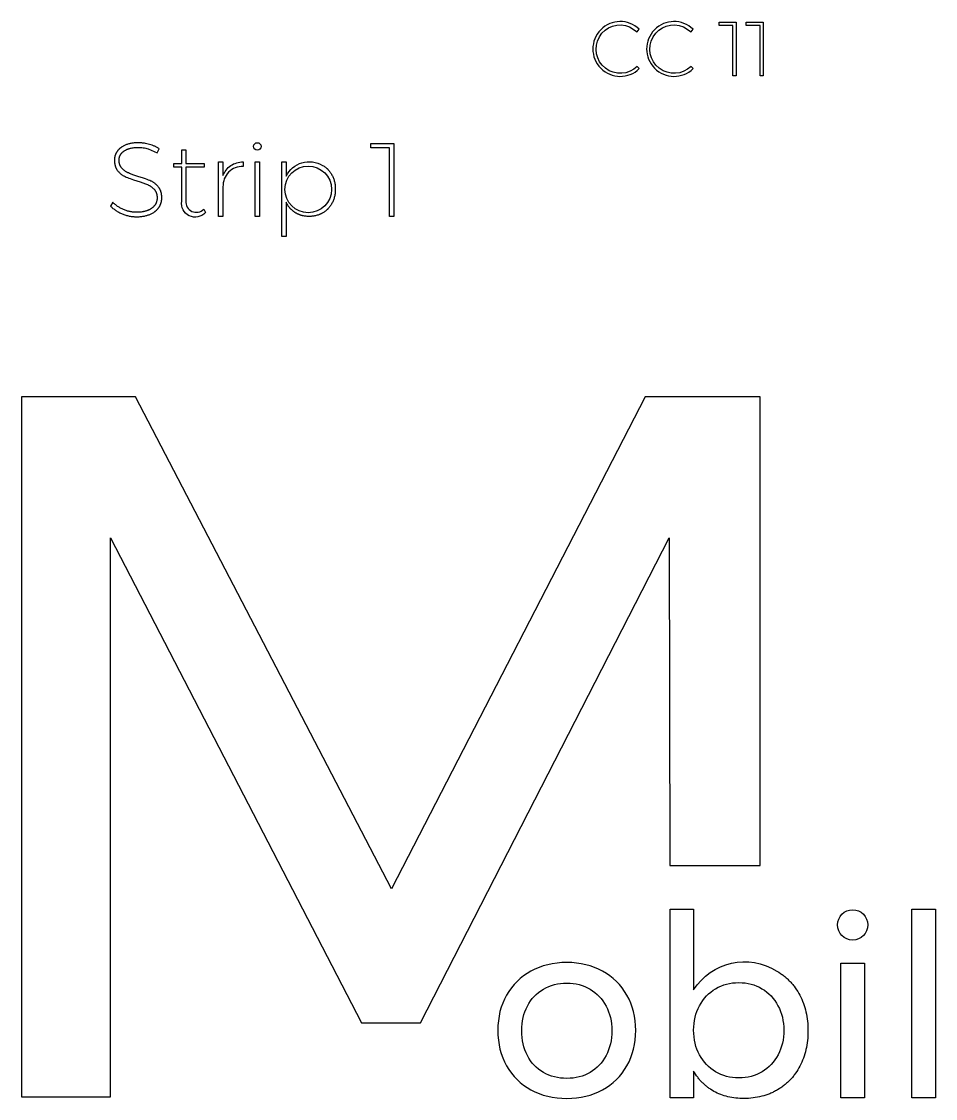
# Model space of a CAD drawing. Header units: millimetres. Extents: x -1043 to -744, y -1370 to -1206.
# Drawn here: x -984.04 to -946.64, y -1335.08 to -1291.02 of the extents above; entities that cross this region are included whole.
import ezdxf

# ---------------------------------------------------------------- set-up
doc = ezdxf.new("R2010")
doc.units = ezdxf.units.MM
doc.header["$MEASUREMENT"] = 0
doc.layers.add('Electronics$ENGRAVE1', color=5, linetype='Continuous', true_color=0x0000ff)

msp = doc.modelspace()

# ---------------------------------------------------------------- linework, layer by layer
at = {"layer": 'Electronics$ENGRAVE1'}
for points in [[(-959.155, -1291.236), (-958.839, -1291.437), (-958.76, -1291.337, 2.359226), (-958.757, -1292.948), (-958.839, -1292.857, -1.864699)], [(-956.955, -1291.236), (-956.639, -1291.437), (-956.56, -1291.337, 2.359226), (-956.557, -1292.948), (-956.639, -1292.857, -1.864699)], [(-976.513, -1298.837, -0.750475), (-977.482, -1298.376), (-977.482, -1296.977), (-977.806, -1296.977), (-977.806, -1296.823), (-977.482, -1296.823), (-977.482, -1296.273), (-977.311, -1296.273), (-977.311, -1296.823), (-976.556, -1296.823), (-976.556, -1296.977), (-977.311, -1296.977), (-977.311, -1298.355, 0.724121), (-976.581, -1298.692)], [(-975.474, -1296.915, -0.144787), (-974.964, -1296.763), (-974.964, -1296.947, 0.435043), (-975.792, -1297.787), (-975.792, -1298.991), (-975.971, -1298.991), (-975.971, -1296.768), (-975.792, -1296.768), (-975.792, -1297.327, -0.153652)], [(-971.714, -1296.906), (-971.684, -1296.925), (-971.655, -1296.944), (-971.626, -1296.964), (-971.599, -1296.985), (-971.585, -1296.995), (-971.572, -1297.006), (-971.559, -1297.018), (-971.546, -1297.029), (-971.533, -1297.041), (-971.521, -1297.053), (-971.508, -1297.065), (-971.496, -1297.077), (-971.484, -1297.089), (-971.473, -1297.102), (-971.461, -1297.115), (-971.45, -1297.128), (-971.428, -1297.155), (-971.408, -1297.183), (-971.387, -1297.212), (-971.368, -1297.241), (-971.35, -1297.272), (-971.332, -1297.303), (-971.316, -1297.335), (-971.3, -1297.368), (-971.286, -1297.401), (-971.273, -1297.434), (-971.26, -1297.469), (-971.249, -1297.503), (-971.239, -1297.539), (-971.23, -1297.575), (-971.222, -1297.611), (-971.215, -1297.648), (-971.209, -1297.685), (-971.204, -1297.724), (-971.201, -1297.762), (-971.198, -1297.801), (-971.196, -1297.841), (-971.196, -1297.881), (-971.196, -1297.921), (-971.198, -1297.96), (-971.201, -1297.999), (-971.204, -1298.037), (-971.209, -1298.075), (-971.215, -1298.112), (-971.222, -1298.149), (-971.23, -1298.185), (-971.239, -1298.22), (-971.249, -1298.256), (-971.26, -1298.29), (-971.273, -1298.324), (-971.286, -1298.358), (-971.3, -1298.391), (-971.316, -1298.423), (-971.332, -1298.455), (-971.35, -1298.487), (-971.368, -1298.517), (-971.387, -1298.547), (-971.407, -1298.575), (-971.428, -1298.603), (-971.45, -1298.63), (-971.472, -1298.656), (-971.484, -1298.669), (-971.496, -1298.681), (-971.508, -1298.694), (-971.52, -1298.706), (-971.532, -1298.718), (-971.545, -1298.729), (-971.558, -1298.741), (-971.571, -1298.752), (-971.597, -1298.774), (-971.625, -1298.795), (-971.653, -1298.815), (-971.682, -1298.834), (-971.712, -1298.852), (-971.728, -1298.861), (-971.743, -1298.869), (-971.758, -1298.878), (-971.774, -1298.886), (-971.79, -1298.893), (-971.806, -1298.901), (-971.822, -1298.908), (-971.838, -1298.915), (-971.854, -1298.921), (-971.871, -1298.928), (-971.904, -1298.939), (-971.938, -1298.95), (-971.973, -1298.959), (-972.008, -1298.968), (-972.043, -1298.975), (-972.079, -1298.981), (-972.116, -1298.986), (-972.153, -1298.99), (-972.19, -1298.993), (-972.228, -1298.995), (-972.267, -1298.995), (-972.307, -1298.995), (-972.347, -1298.993), (-972.386, -1298.99), (-972.424, -1298.985), (-972.462, -1298.98), (-972.499, -1298.973), (-972.518, -1298.969), (-972.536, -1298.965), (-972.554, -1298.961), (-972.572, -1298.956), (-972.589, -1298.951), (-972.607, -1298.946), (-972.624, -1298.94), (-972.642, -1298.934), (-972.659, -1298.928), (-972.676, -1298.921), (-972.692, -1298.915), (-972.709, -1298.908), (-972.726, -1298.9), (-972.742, -1298.892), (-972.758, -1298.884), (-972.774, -1298.876), (-972.79, -1298.867), (-972.806, -1298.858), (-972.821, -1298.849), (-972.837, -1298.839), (-972.852, -1298.83), (-972.867, -1298.819), (-972.882, -1298.809), (-972.896, -1298.799), (-972.911, -1298.788), (-972.925, -1298.777), (-972.938, -1298.766), (-972.952, -1298.754), (-972.965, -1298.742), (-972.979, -1298.731), (-972.992, -1298.718), (-973.004, -1298.706), (-973.017, -1298.693), (-973.029, -1298.681), (-973.041, -1298.668), (-973.053, -1298.654), (-973.064, -1298.641), (-973.076, -1298.627), (-973.087, -1298.613), (-973.098, -1298.599), (-973.108, -1298.584), (-973.119, -1298.57), (-973.129, -1298.555), (-973.139, -1298.54), (-973.158, -1298.509), (-973.176, -1298.477), (-973.194, -1298.444), (-973.21, -1298.41), (-973.21, -1299.819), (-973.389, -1299.819), (-973.389, -1296.768), (-973.21, -1296.768), (-973.21, -1297.352, -0.441654)], [(-953.126, -1329.869), (-953.051, -1329.914), (-952.979, -1329.962), (-952.944, -1329.986), (-952.909, -1330.011), (-952.875, -1330.037), (-952.841, -1330.063), (-952.808, -1330.09), (-952.775, -1330.117), (-952.743, -1330.145), (-952.712, -1330.173), (-952.681, -1330.202), (-952.65, -1330.232), (-952.62, -1330.262), (-952.59, -1330.292), (-952.562, -1330.323), (-952.533, -1330.355), (-952.505, -1330.387), (-952.478, -1330.42), (-952.451, -1330.453), (-952.425, -1330.487), (-952.374, -1330.557), (-952.325, -1330.628), (-952.278, -1330.702), (-952.233, -1330.778), (-952.19, -1330.856), (-952.15, -1330.936), (-952.112, -1331.018), (-952.077, -1331.101), (-952.045, -1331.185), (-952.015, -1331.271), (-951.988, -1331.358), (-951.963, -1331.447), (-951.941, -1331.537), (-951.921, -1331.629), (-951.905, -1331.722), (-951.89, -1331.816), (-951.879, -1331.912), (-951.869, -1332.01), (-951.863, -1332.109), (-951.859, -1332.209), (-951.858, -1332.311), (-951.859, -1332.412), (-951.863, -1332.511), (-951.869, -1332.609), (-951.878, -1332.705), (-951.89, -1332.8), (-951.904, -1332.894), (-951.92, -1332.986), (-951.94, -1333.077), (-951.961, -1333.166), (-951.986, -1333.254), (-952.012, -1333.34), (-952.042, -1333.425), (-952.074, -1333.509), (-952.108, -1333.591), (-952.145, -1333.672), (-952.185, -1333.751), (-952.227, -1333.828), (-952.271, -1333.904), (-952.317, -1333.977), (-952.366, -1334.048), (-952.391, -1334.082), (-952.416, -1334.116), (-952.442, -1334.15), (-952.469, -1334.183), (-952.496, -1334.215), (-952.523, -1334.247), (-952.551, -1334.279), (-952.58, -1334.31), (-952.609, -1334.34), (-952.639, -1334.37), (-952.669, -1334.399), (-952.7, -1334.427), (-952.731, -1334.455), (-952.763, -1334.483), (-952.795, -1334.51), (-952.828, -1334.536), (-952.862, -1334.562), (-952.896, -1334.587), (-952.93, -1334.612), (-952.965, -1334.636), (-953, -1334.66), (-953.037, -1334.683), (-953.11, -1334.728), (-953.148, -1334.749), (-953.186, -1334.77), (-953.224, -1334.79), (-953.262, -1334.809), (-953.301, -1334.828), (-953.34, -1334.846), (-953.38, -1334.864), (-953.42, -1334.88), (-953.5, -1334.912), (-953.583, -1334.94), (-953.666, -1334.966), (-953.751, -1334.989), (-953.837, -1335.009), (-953.924, -1335.027), (-954.013, -1335.042), (-954.103, -1335.054), (-954.195, -1335.064), (-954.287, -1335.071), (-954.381, -1335.075), (-954.477, -1335.076), (-954.563, -1335.075), (-954.648, -1335.072), (-954.732, -1335.066), (-954.815, -1335.058), (-954.896, -1335.048), (-954.976, -1335.035), (-955.054, -1335.02), (-955.132, -1335.003), (-955.208, -1334.984), (-955.282, -1334.962), (-955.356, -1334.939), (-955.428, -1334.912), (-955.499, -1334.884), (-955.568, -1334.853), (-955.637, -1334.82), (-955.703, -1334.785), (-955.769, -1334.748), (-955.832, -1334.708), (-955.863, -1334.688), (-955.894, -1334.667), (-955.924, -1334.646), (-955.954, -1334.624), (-955.984, -1334.602), (-956.012, -1334.579), (-956.041, -1334.555), (-956.069, -1334.532), (-956.096, -1334.507), (-956.123, -1334.483), (-956.15, -1334.457), (-956.176, -1334.432), (-956.202, -1334.405), (-956.227, -1334.379), (-956.252, -1334.352), (-956.277, -1334.324), (-956.301, -1334.296), (-956.324, -1334.267), (-956.347, -1334.238), (-956.37, -1334.208), (-956.414, -1334.147), (-956.456, -1334.085), (-956.496, -1334.02), (-956.535, -1333.954), (-956.535, -1335.045), (-957.502, -1335.045), (-957.502, -1327.333), (-956.535, -1327.333), (-956.535, -1330.638, -0.413707)], [(-953.126, -1329.869), (-953.051, -1329.914), (-952.979, -1329.962), (-952.944, -1329.986), (-952.909, -1330.011), (-952.875, -1330.037), (-952.841, -1330.063), (-952.808, -1330.09), (-952.775, -1330.117), (-952.743, -1330.145), (-952.712, -1330.173), (-952.681, -1330.202), (-952.65, -1330.232), (-952.62, -1330.262), (-952.59, -1330.292), (-952.562, -1330.323), (-952.533, -1330.355), (-952.505, -1330.387), (-952.478, -1330.42), (-952.451, -1330.453), (-952.425, -1330.487), (-952.374, -1330.557), (-952.325, -1330.628), (-952.278, -1330.702), (-952.233, -1330.778), (-952.19, -1330.856), (-952.15, -1330.936), (-952.112, -1331.018), (-952.077, -1331.101), (-952.045, -1331.185), (-952.015, -1331.271), (-951.988, -1331.358), (-951.963, -1331.447), (-951.941, -1331.537), (-951.921, -1331.629), (-951.905, -1331.722), (-951.89, -1331.816), (-951.879, -1331.912), (-951.869, -1332.01), (-951.863, -1332.109), (-951.859, -1332.209), (-951.858, -1332.311), (-951.859, -1332.412), (-951.863, -1332.511), (-951.869, -1332.609), (-951.878, -1332.705), (-951.89, -1332.8), (-951.904, -1332.894), (-951.92, -1332.986), (-951.94, -1333.077), (-951.961, -1333.166), (-951.986, -1333.254), (-952.012, -1333.34), (-952.042, -1333.425), (-952.074, -1333.509), (-952.108, -1333.591), (-952.145, -1333.672), (-952.185, -1333.751), (-952.227, -1333.828), (-952.271, -1333.904), (-952.317, -1333.977), (-952.366, -1334.048), (-952.391, -1334.082), (-952.416, -1334.116), (-952.442, -1334.15), (-952.469, -1334.183), (-952.496, -1334.215), (-952.523, -1334.247), (-952.551, -1334.279), (-952.58, -1334.31), (-952.609, -1334.34), (-952.639, -1334.37), (-952.669, -1334.399), (-952.7, -1334.427), (-952.731, -1334.455), (-952.763, -1334.483), (-952.795, -1334.51), (-952.828, -1334.536), (-952.862, -1334.562), (-952.896, -1334.587), (-952.93, -1334.612), (-952.965, -1334.636), (-953, -1334.66), (-953.037, -1334.683), (-953.11, -1334.728), (-953.148, -1334.749), (-953.186, -1334.77), (-953.224, -1334.79), (-953.262, -1334.809), (-953.301, -1334.828), (-953.34, -1334.846), (-953.38, -1334.864), (-953.42, -1334.88), (-953.5, -1334.912), (-953.583, -1334.94), (-953.666, -1334.966), (-953.751, -1334.989), (-953.837, -1335.009), (-953.924, -1335.027), (-954.013, -1335.042), (-954.103, -1335.054), (-954.195, -1335.064), (-954.287, -1335.071), (-954.381, -1335.075), (-954.477, -1335.076), (-954.563, -1335.075), (-954.648, -1335.072), (-954.732, -1335.066), (-954.815, -1335.058), (-954.896, -1335.048), (-954.976, -1335.035), (-955.054, -1335.02), (-955.132, -1335.003), (-955.208, -1334.984), (-955.282, -1334.962), (-955.356, -1334.939), (-955.428, -1334.912), (-955.499, -1334.884), (-955.568, -1334.853), (-955.637, -1334.82), (-955.703, -1334.785), (-955.769, -1334.748), (-955.832, -1334.708), (-955.863, -1334.688), (-955.894, -1334.667), (-955.924, -1334.646), (-955.954, -1334.624), (-955.984, -1334.602), (-956.012, -1334.579), (-956.041, -1334.555), (-956.069, -1334.532), (-956.096, -1334.507), (-956.123, -1334.483), (-956.15, -1334.457), (-956.176, -1334.432), (-956.202, -1334.405), (-956.227, -1334.379), (-956.252, -1334.352), (-956.277, -1334.324), (-956.301, -1334.296), (-956.324, -1334.267), (-956.347, -1334.238), (-956.37, -1334.208), (-956.414, -1334.147), (-956.456, -1334.085), (-956.496, -1334.02), (-956.535, -1333.954), (-956.535, -1335.045), (-957.502, -1335.045), (-957.502, -1327.333), (-956.535, -1327.333), (-956.535, -1330.638, -0.413707)]]:
    msp.add_lwpolyline(points, format="xyb", close=True, dxfattribs=at)
for points in [[(-955.487, -1291.055), (-954.798, -1291.055), (-954.798, -1293.242), (-954.927, -1293.242), (-954.927, -1291.183), (-955.487, -1291.183)], [(-954.379, -1291.055), (-953.691, -1291.055), (-953.691, -1293.242), (-953.819, -1293.242), (-953.819, -1291.183), (-954.379, -1291.183)], [(-978.852, -1296.226), (-978.48, -1296.388), (-978.399, -1296.226), (-978.421, -1296.212), (-978.443, -1296.199), (-978.465, -1296.186), (-978.488, -1296.173), (-978.512, -1296.161), (-978.535, -1296.149), (-978.56, -1296.137), (-978.584, -1296.126), (-978.61, -1296.115), (-978.635, -1296.104), (-978.688, -1296.084), (-978.742, -1296.066), (-978.798, -1296.048), (-978.855, -1296.033), (-978.912, -1296.02), (-978.969, -1296.008), (-978.998, -1296.003), (-979.026, -1295.999), (-979.054, -1295.995), (-979.083, -1295.992), (-979.111, -1295.989), (-979.14, -1295.986), (-979.168, -1295.985), (-979.196, -1295.983), (-979.225, -1295.983), (-979.253, -1295.982), (-979.289, -1295.983), (-979.324, -1295.984), (-979.359, -1295.985), (-979.394, -1295.988), (-979.428, -1295.991), (-979.461, -1295.995), (-979.494, -1295.999), (-979.526, -1296.004), (-979.558, -1296.01), (-979.59, -1296.016), (-979.621, -1296.024), (-979.651, -1296.032), (-979.681, -1296.04), (-979.71, -1296.049), (-979.739, -1296.059), (-979.767, -1296.07), (-979.795, -1296.081), (-979.821, -1296.093), (-979.847, -1296.105), (-979.873, -1296.118), (-979.897, -1296.132), (-979.921, -1296.146), (-979.943, -1296.161), (-979.955, -1296.168), (-979.965, -1296.176), (-979.976, -1296.184), (-979.987, -1296.192), (-979.997, -1296.2), (-980.007, -1296.208), (-980.017, -1296.217), (-980.027, -1296.225), (-980.036, -1296.234), (-980.045, -1296.243), (-980.055, -1296.252), (-980.063, -1296.261), (-980.072, -1296.271), (-980.081, -1296.28), (-980.089, -1296.29), (-980.097, -1296.299), (-980.105, -1296.309), (-980.113, -1296.319), (-980.12, -1296.33), (-980.127, -1296.34), (-980.134, -1296.35), (-980.141, -1296.361), (-980.148, -1296.371), (-980.154, -1296.382), (-980.16, -1296.393), (-980.166, -1296.404), (-980.171, -1296.415), (-980.177, -1296.426), (-980.182, -1296.437), (-980.187, -1296.448), (-980.191, -1296.46), (-980.196, -1296.471), (-980.2, -1296.483), (-980.204, -1296.494), (-980.208, -1296.506), (-980.211, -1296.518), (-980.214, -1296.53), (-980.217, -1296.542), (-980.22, -1296.554), (-980.222, -1296.567), (-980.225, -1296.579), (-980.227, -1296.591), (-980.228, -1296.604), (-980.23, -1296.617), (-980.231, -1296.63), (-980.232, -1296.642), (-980.233, -1296.655), (-980.234, -1296.669), (-980.234, -1296.682), (-980.234, -1296.695), (-980.234, -1296.727), (-980.232, -1296.759), (-980.23, -1296.789), (-980.228, -1296.804), (-980.226, -1296.819), (-980.224, -1296.834), (-980.222, -1296.848), (-980.219, -1296.862), (-980.217, -1296.876), (-980.214, -1296.89), (-980.21, -1296.904), (-980.207, -1296.917), (-980.203, -1296.931), (-980.199, -1296.944), (-980.194, -1296.957), (-980.19, -1296.969), (-980.185, -1296.982), (-980.18, -1296.994), (-980.175, -1297.007), (-980.169, -1297.018), (-980.163, -1297.03), (-980.157, -1297.042), (-980.151, -1297.053), (-980.145, -1297.064), (-980.138, -1297.075), (-980.131, -1297.086), (-980.124, -1297.097), (-980.116, -1297.107), (-980.108, -1297.117), (-980.092, -1297.137), (-980.076, -1297.157), (-980.059, -1297.175), (-980.042, -1297.194), (-980.024, -1297.211), (-980.006, -1297.228), (-979.988, -1297.244), (-979.969, -1297.26), (-979.949, -1297.275), (-979.929, -1297.289), (-979.909, -1297.303), (-979.888, -1297.316), (-979.867, -1297.329), (-979.846, -1297.341), (-979.824, -1297.352), (-979.801, -1297.363), (-979.754, -1297.384), (-979.703, -1297.405), (-979.647, -1297.427), (-979.588, -1297.449), (-979.458, -1297.494), (-979.313, -1297.54), (-979.183, -1297.58), (-979.067, -1297.619), (-978.964, -1297.657), (-978.918, -1297.675), (-978.875, -1297.694), (-978.855, -1297.703), (-978.835, -1297.713), (-978.815, -1297.723), (-978.796, -1297.733), (-978.778, -1297.745), (-978.759, -1297.756), (-978.742, -1297.768), (-978.724, -1297.781), (-978.707, -1297.793), (-978.691, -1297.807), (-978.674, -1297.821), (-978.659, -1297.835), (-978.643, -1297.849), (-978.628, -1297.865), (-978.614, -1297.88), (-978.6, -1297.896), (-978.593, -1297.904), (-978.586, -1297.913), (-978.58, -1297.921), (-978.574, -1297.93), (-978.568, -1297.939), (-978.562, -1297.948), (-978.557, -1297.957), (-978.551, -1297.966), (-978.546, -1297.976), (-978.541, -1297.985), (-978.537, -1297.995), (-978.532, -1298.005), (-978.528, -1298.015), (-978.524, -1298.025), (-978.52, -1298.036), (-978.517, -1298.046), (-978.513, -1298.057), (-978.51, -1298.068), (-978.507, -1298.079), (-978.505, -1298.09), (-978.502, -1298.101), (-978.5, -1298.113), (-978.498, -1298.124), (-978.496, -1298.136), (-978.494, -1298.148), (-978.493, -1298.16), (-978.492, -1298.172), (-978.491, -1298.184), (-978.49, -1298.197), (-978.489, -1298.21), (-978.489, -1298.236), (-978.489, -1298.252), (-978.49, -1298.269), (-978.491, -1298.285), (-978.492, -1298.301), (-978.494, -1298.317), (-978.497, -1298.333), (-978.5, -1298.348), (-978.503, -1298.363), (-978.507, -1298.378), (-978.511, -1298.393), (-978.516, -1298.407), (-978.521, -1298.422), (-978.526, -1298.436), (-978.532, -1298.45), (-978.539, -1298.464), (-978.545, -1298.477), (-978.553, -1298.49), (-978.56, -1298.504), (-978.569, -1298.516), (-978.577, -1298.529), (-978.586, -1298.542), (-978.596, -1298.554), (-978.606, -1298.566), (-978.616, -1298.578), (-978.627, -1298.589), (-978.638, -1298.601), (-978.65, -1298.612), (-978.662, -1298.623), (-978.675, -1298.633), (-978.688, -1298.644), (-978.701, -1298.654), (-978.715, -1298.664), (-978.729, -1298.674), (-978.744, -1298.684), (-978.759, -1298.693), (-978.774, -1298.702), (-978.79, -1298.71), (-978.806, -1298.719), (-978.822, -1298.727), (-978.838, -1298.734), (-978.855, -1298.742), (-978.872, -1298.749), (-978.89, -1298.756), (-978.908, -1298.762), (-978.926, -1298.768), (-978.944, -1298.774), (-978.963, -1298.779), (-978.982, -1298.784), (-979.001, -1298.789), (-979.021, -1298.794), (-979.041, -1298.798), (-979.061, -1298.802), (-979.103, -1298.809), (-979.146, -1298.814), (-979.19, -1298.819), (-979.235, -1298.822), (-979.282, -1298.824), (-979.33, -1298.824), (-979.363, -1298.824), (-979.396, -1298.823), (-979.429, -1298.821), (-979.462, -1298.818), (-979.495, -1298.814), (-979.528, -1298.809), (-979.561, -1298.804), (-979.594, -1298.797), (-979.627, -1298.79), (-979.66, -1298.782), (-979.693, -1298.773), (-979.726, -1298.763), (-979.76, -1298.753), (-979.793, -1298.741), (-979.826, -1298.729), (-979.859, -1298.716), (-979.892, -1298.702), (-979.924, -1298.687), (-979.955, -1298.672), (-979.986, -1298.656), (-980.016, -1298.639), (-980.045, -1298.622), (-980.074, -1298.604), (-980.102, -1298.586), (-980.129, -1298.567), (-980.156, -1298.547), (-980.182, -1298.527), (-980.208, -1298.506), (-980.232, -1298.484), (-980.256, -1298.461), (-980.28, -1298.438), (-980.303, -1298.415), (-980.396, -1298.573), (-980.372, -1298.597), (-980.346, -1298.621), (-980.32, -1298.644), (-980.293, -1298.666), (-980.265, -1298.688), (-980.237, -1298.709), (-980.208, -1298.73), (-980.178, -1298.75), (-980.147, -1298.769), (-980.116, -1298.788), (-980.084, -1298.806), (-980.052, -1298.824), (-980.018, -1298.841), (-979.984, -1298.857), (-979.95, -1298.873), (-979.914, -1298.888), (-979.878, -1298.903), (-979.843, -1298.916), (-979.807, -1298.929), (-979.771, -1298.941), (-979.735, -1298.951), (-979.699, -1298.961), (-979.662, -1298.97), (-979.626, -1298.978), (-979.59, -1298.985), (-979.554, -1298.991), (-979.517, -1298.996), (-979.481, -1299), (-979.444, -1299.004), (-979.407, -1299.006), (-979.371, -1299.007), (-979.334, -1299.008), (-979.295, -1299.008), (-979.257, -1299.006), (-979.22, -1299.005), (-979.183, -1299.002), (-979.147, -1298.999), (-979.111, -1298.994), (-979.076, -1298.99), (-979.042, -1298.984), (-979.008, -1298.978), (-978.974, -1298.97), (-978.942, -1298.963), (-978.91, -1298.954), (-978.878, -1298.945), (-978.848, -1298.934), (-978.817, -1298.924), (-978.788, -1298.912), (-978.759, -1298.9), (-978.731, -1298.887), (-978.703, -1298.873), (-978.677, -1298.859), (-978.651, -1298.844), (-978.627, -1298.828), (-978.603, -1298.812), (-978.591, -1298.804), (-978.58, -1298.796), (-978.568, -1298.787), (-978.557, -1298.778), (-978.547, -1298.769), (-978.536, -1298.76), (-978.526, -1298.751), (-978.515, -1298.742), (-978.505, -1298.732), (-978.496, -1298.722), (-978.486, -1298.712), (-978.477, -1298.702), (-978.468, -1298.692), (-978.459, -1298.682), (-978.45, -1298.671), (-978.441, -1298.661), (-978.433, -1298.65), (-978.425, -1298.639), (-978.417, -1298.628), (-978.409, -1298.616), (-978.402, -1298.605), (-978.395, -1298.594), (-978.388, -1298.582), (-978.381, -1298.571), (-978.375, -1298.559), (-978.369, -1298.547), (-978.363, -1298.535), (-978.357, -1298.523), (-978.352, -1298.511), (-978.347, -1298.498), (-978.342, -1298.486), (-978.337, -1298.474), (-978.333, -1298.461), (-978.329, -1298.448), (-978.325, -1298.436), (-978.321, -1298.423), (-978.318, -1298.41), (-978.315, -1298.397), (-978.312, -1298.383), (-978.309, -1298.37), (-978.307, -1298.357), (-978.305, -1298.343), (-978.303, -1298.33), (-978.301, -1298.316), (-978.3, -1298.302), (-978.299, -1298.288), (-978.298, -1298.274), (-978.297, -1298.26), (-978.297, -1298.246), (-978.297, -1298.231), (-978.297, -1298.199), (-978.299, -1298.167), (-978.301, -1298.135), (-978.303, -1298.12), (-978.305, -1298.105), (-978.307, -1298.09), (-978.309, -1298.075), (-978.312, -1298.061), (-978.315, -1298.047), (-978.318, -1298.032), (-978.321, -1298.019), (-978.325, -1298.005), (-978.329, -1297.991), (-978.333, -1297.978), (-978.337, -1297.965), (-978.342, -1297.952), (-978.347, -1297.939), (-978.352, -1297.926), (-978.357, -1297.914), (-978.363, -1297.902), (-978.369, -1297.89), (-978.375, -1297.878), (-978.381, -1297.866), (-978.388, -1297.855), (-978.395, -1297.843), (-978.402, -1297.832), (-978.409, -1297.821), (-978.417, -1297.811), (-978.425, -1297.8), (-978.441, -1297.78), (-978.458, -1297.76), (-978.475, -1297.741), (-978.493, -1297.722), (-978.511, -1297.704), (-978.529, -1297.687), (-978.548, -1297.67), (-978.568, -1297.654), (-978.588, -1297.639), (-978.608, -1297.624), (-978.629, -1297.61), (-978.651, -1297.596), (-978.672, -1297.583), (-978.695, -1297.571), (-978.717, -1297.559), (-978.741, -1297.548), (-978.789, -1297.527), (-978.842, -1297.506), (-978.898, -1297.484), (-978.957, -1297.462), (-979.087, -1297.418), (-979.231, -1297.373), (-979.361, -1297.332), (-979.476, -1297.292), (-979.578, -1297.254), (-979.623, -1297.236), (-979.665, -1297.218), (-979.684, -1297.209), (-979.704, -1297.199), (-979.723, -1297.189), (-979.741, -1297.179), (-979.76, -1297.168), (-979.777, -1297.157), (-979.795, -1297.145), (-979.812, -1297.133), (-979.828, -1297.12), (-979.845, -1297.107), (-979.86, -1297.094), (-979.876, -1297.08), (-979.891, -1297.065), (-979.905, -1297.05), (-979.92, -1297.035), (-979.933, -1297.019), (-979.94, -1297.011), (-979.947, -1297.003), (-979.953, -1296.995), (-979.959, -1296.986), (-979.965, -1296.977), (-979.97, -1296.969), (-979.976, -1296.96), (-979.981, -1296.95), (-979.986, -1296.941), (-979.991, -1296.932), (-979.995, -1296.922), (-980, -1296.912), (-980.004, -1296.903), (-980.008, -1296.893), (-980.012, -1296.882), (-980.015, -1296.872), (-980.018, -1296.862), (-980.021, -1296.851), (-980.024, -1296.84), (-980.027, -1296.829), (-980.029, -1296.818), (-980.032, -1296.807), (-980.034, -1296.796), (-980.035, -1296.784), (-980.037, -1296.772), (-980.038, -1296.761), (-980.04, -1296.749), (-980.041, -1296.736), (-980.041, -1296.724), (-980.042, -1296.712), (-980.042, -1296.686), (-980.042, -1296.672), (-980.041, -1296.657), (-980.04, -1296.643), (-980.039, -1296.629), (-980.037, -1296.615), (-980.035, -1296.602), (-980.032, -1296.588), (-980.029, -1296.575), (-980.025, -1296.562), (-980.021, -1296.549), (-980.017, -1296.536), (-980.012, -1296.524), (-980.007, -1296.511), (-980.001, -1296.499), (-979.995, -1296.487), (-979.989, -1296.475), (-979.982, -1296.464), (-979.975, -1296.452), (-979.967, -1296.441), (-979.959, -1296.43), (-979.95, -1296.419), (-979.941, -1296.408), (-979.932, -1296.398), (-979.922, -1296.387), (-979.912, -1296.377), (-979.901, -1296.367), (-979.89, -1296.357), (-979.879, -1296.348), (-979.867, -1296.338), (-979.855, -1296.329), (-979.842, -1296.32), (-979.829, -1296.311), (-979.815, -1296.302), (-979.802, -1296.294), (-979.788, -1296.286), (-979.773, -1296.278), (-979.759, -1296.27), (-979.744, -1296.263), (-979.729, -1296.256), (-979.713, -1296.249), (-979.698, -1296.243), (-979.682, -1296.237), (-979.666, -1296.231), (-979.649, -1296.225), (-979.632, -1296.22), (-979.615, -1296.215), (-979.598, -1296.21), (-979.58, -1296.205), (-979.562, -1296.201), (-979.544, -1296.197), (-979.507, -1296.19), (-979.469, -1296.184), (-979.43, -1296.179), (-979.389, -1296.175), (-979.348, -1296.172), (-979.305, -1296.171), (-979.261, -1296.17), (-979.211, -1296.171), (-979.161, -1296.174), (-979.11, -1296.178), (-979.059, -1296.184), (-979.007, -1296.192), (-978.956, -1296.201), (-978.904, -1296.213)], [(-969.741, -1296.008), (-968.802, -1296.008), (-968.802, -1298.991), (-968.977, -1298.991), (-968.977, -1296.183), (-969.741, -1296.183)], [(-974.478, -1296.768), (-974.303, -1296.768), (-974.303, -1298.991), (-974.478, -1298.991)], [(-953.808, -1306.375), (-958.512, -1306.375), (-968.901, -1326.499), (-979.372, -1306.375), (-984.035, -1306.375), (-984.035, -1335.007), (-980.395, -1335.007), (-980.395, -1312.142), (-970.128, -1331.98), (-967.715, -1331.98), (-957.53, -1312.142), (-957.506, -1325.551), (-953.808, -1325.551)], [(-947.607, -1327.333), (-946.64, -1327.333), (-946.64, -1335.045), (-947.607, -1335.045)], [(-947.607, -1327.333), (-946.64, -1327.333), (-946.64, -1335.045), (-947.607, -1335.045)], [(-950.507, -1329.547), (-949.54, -1329.547), (-949.54, -1335.045), (-950.507, -1335.045)], [(-950.507, -1329.547), (-949.54, -1329.547), (-949.54, -1335.045), (-950.507, -1335.045)]]:
    msp.add_lwpolyline(points, close=True, dxfattribs=at)
for centre, radius in [((-974.388, -1296.13), 0.152), ((-972.304, -1297.887), 0.954), ((-950.028, -1327.977), 0.621), ((-950.028, -1327.977), 0.621)]:
    msp.add_circle(centre, radius, dxfattribs=at)
for points in [[(-960.261, -1329.869), (-959.835, -1330.104), (-959.502, -1330.432), (-959.263, -1330.851), (-959.024, -1331.27), (-958.905, -1331.75), (-958.905, -1332.291), (-958.905, -1332.831), (-959.024, -1333.313), (-959.263, -1333.735), (-959.502, -1334.158), (-959.835, -1334.487), (-960.261, -1334.723), (-960.687, -1334.958), (-961.174, -1335.076), (-961.721, -1335.076), (-962.276, -1335.076), (-962.766, -1334.958), (-963.192, -1334.723), (-963.618, -1334.487), (-963.951, -1334.16), (-964.19, -1333.74), (-964.429, -1333.321), (-964.548, -1332.838), (-964.548, -1332.291), (-964.548, -1331.75), (-964.429, -1331.27), (-964.19, -1330.851), (-963.951, -1330.432), (-963.618, -1330.104), (-963.192, -1329.869), (-962.766, -1329.633), (-962.276, -1329.515), (-961.721, -1329.515), (-961.174, -1329.515), (-960.687, -1329.633), (-960.261, -1329.869)], [(-960.261, -1329.869), (-959.835, -1330.104), (-959.502, -1330.432), (-959.263, -1330.851), (-959.024, -1331.27), (-958.905, -1331.75), (-958.905, -1332.291), (-958.905, -1332.831), (-959.024, -1333.313), (-959.263, -1333.735), (-959.502, -1334.158), (-959.835, -1334.487), (-960.261, -1334.723), (-960.687, -1334.958), (-961.174, -1335.076), (-961.721, -1335.076), (-962.276, -1335.076), (-962.766, -1334.958), (-963.192, -1334.723), (-963.618, -1334.487), (-963.951, -1334.16), (-964.19, -1333.74), (-964.429, -1333.321), (-964.548, -1332.838), (-964.548, -1332.291), (-964.548, -1331.75), (-964.429, -1331.27), (-964.19, -1330.851), (-963.951, -1330.432), (-963.618, -1330.104), (-963.192, -1329.869), (-962.766, -1329.633), (-962.276, -1329.515), (-961.721, -1329.515), (-961.174, -1329.515), (-960.687, -1329.633), (-960.261, -1329.869)], [(-962.683, -1330.607), (-962.963, -1330.773), (-963.182, -1331.003), (-963.338, -1331.298), (-963.494, -1331.592), (-963.571, -1331.927), (-963.571, -1332.301), (-963.571, -1332.682), (-963.494, -1333.022), (-963.338, -1333.32), (-963.182, -1333.617), (-962.963, -1333.848), (-962.683, -1334.011), (-962.402, -1334.174), (-962.082, -1334.255), (-961.721, -1334.255), (-961.368, -1334.255), (-961.051, -1334.174), (-960.77, -1334.011), (-960.49, -1333.848), (-960.271, -1333.617), (-960.116, -1333.32), (-959.96, -1333.022), (-959.882, -1332.682), (-959.882, -1332.301), (-959.882, -1331.927), (-959.96, -1331.592), (-960.116, -1331.298), (-960.271, -1331.003), (-960.49, -1330.773), (-960.77, -1330.607), (-961.051, -1330.44), (-961.368, -1330.357), (-961.721, -1330.357), (-962.082, -1330.357), (-962.402, -1330.44), (-962.683, -1330.607)], [(-962.683, -1330.607), (-962.963, -1330.773), (-963.182, -1331.003), (-963.338, -1331.298), (-963.494, -1331.592), (-963.571, -1331.927), (-963.571, -1332.301), (-963.571, -1332.682), (-963.494, -1333.022), (-963.338, -1333.32), (-963.182, -1333.617), (-962.963, -1333.848), (-962.683, -1334.011), (-962.402, -1334.174), (-962.082, -1334.255), (-961.721, -1334.255), (-961.368, -1334.255), (-961.051, -1334.174), (-960.77, -1334.011), (-960.49, -1333.848), (-960.271, -1333.617), (-960.116, -1333.32), (-959.96, -1333.022), (-959.882, -1332.682), (-959.882, -1332.301), (-959.882, -1331.927), (-959.96, -1331.592), (-960.116, -1331.298), (-960.271, -1331.003), (-960.49, -1330.773), (-960.77, -1330.607), (-961.051, -1330.44), (-961.368, -1330.357), (-961.721, -1330.357), (-962.082, -1330.357), (-962.402, -1330.44), (-962.683, -1330.607)], [(-953.734, -1333.985), (-953.453, -1333.818), (-953.235, -1333.586), (-953.079, -1333.288), (-952.923, -1332.99), (-952.845, -1332.654), (-952.845, -1332.28), (-952.845, -1331.913), (-952.925, -1331.58), (-953.084, -1331.282), (-953.244, -1330.984), (-953.462, -1330.752), (-953.739, -1330.586), (-954.016, -1330.42), (-954.331, -1330.337), (-954.685, -1330.337), (-955.038, -1330.337), (-955.355, -1330.42), (-955.636, -1330.586), (-955.916, -1330.752), (-956.136, -1330.984), (-956.296, -1331.282), (-956.455, -1331.58), (-956.535, -1331.913), (-956.535, -1332.28), (-956.535, -1332.661), (-956.455, -1332.999), (-956.296, -1333.294), (-956.136, -1333.588), (-955.916, -1333.818), (-955.636, -1333.985), (-955.355, -1334.151), (-955.038, -1334.234), (-954.685, -1334.234), (-954.331, -1334.234), (-954.014, -1334.151), (-953.734, -1333.985)], [(-953.734, -1333.985), (-953.453, -1333.818), (-953.235, -1333.586), (-953.079, -1333.288), (-952.923, -1332.99), (-952.845, -1332.654), (-952.845, -1332.28), (-952.845, -1331.913), (-952.925, -1331.58), (-953.084, -1331.282), (-953.244, -1330.984), (-953.462, -1330.752), (-953.739, -1330.586), (-954.016, -1330.42), (-954.331, -1330.337), (-954.685, -1330.337), (-955.038, -1330.337), (-955.355, -1330.42), (-955.636, -1330.586), (-955.916, -1330.752), (-956.136, -1330.984), (-956.296, -1331.282), (-956.455, -1331.58), (-956.535, -1331.913), (-956.535, -1332.28), (-956.535, -1332.661), (-956.455, -1332.999), (-956.296, -1333.294), (-956.136, -1333.588), (-955.916, -1333.818), (-955.636, -1333.985), (-955.355, -1334.151), (-955.038, -1334.234), (-954.685, -1334.234), (-954.331, -1334.234), (-954.014, -1334.151), (-953.734, -1333.985)]]:
    msp.add_open_spline(points, degree=3, knots=[0, 0, 0, 0, 1, 1, 1, 2, 2, 2, 3, 3, 3, 4, 4, 4, 5, 5, 5, 6, 6, 6, 7, 7, 7, 8, 8, 8, 9, 9, 9, 10, 10, 10, 11, 11, 11, 12, 12, 12, 12], dxfattribs=at)

doc.saveas('drawing.dxf')
